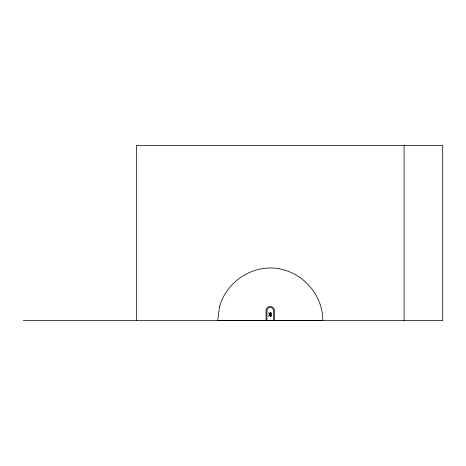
<?xml version="1.0" encoding="UTF-8"?>
<svg xmlns="http://www.w3.org/2000/svg" width="466" height="466" viewBox="0 0 466 466"><rect width="100%" height="100%" fill="white"/><g stroke="black" fill="none" stroke-linecap="round" stroke-linejoin="round"><path stroke-width="0.7" d="M23.3 320.614L442.7 320.614L442.7 145.38L136.404 145.38L136.404 320.614M404.08 145.38L404.08 320.614M274.445 320.544L274.445 310.729A4.206 4.206 0 0 0 270.239 306.523A4.206 4.206 0 0 0 266.034 310.729L266.034 320.544M273.536 320.544L273.536 310.729A3.297 3.297 0 0 0 270.239 307.432A3.297 3.297 0 0 0 266.948 310.729L266.948 320.544M219.463 306.937L217.674 320.544L322.81 320.544C322.845 292.229 298.555 267.938 270.239 267.973C247.003 268.101 225.602 284.522 219.463 306.937M269.202 314.247C270.688 318.983 272.855 310.892 269.202 314.247M269.534 314.334C270.449 317.195 271.754 312.319 269.534 314.334M270.414 312.913C270.018 314.643 270.134 311.137 270.414 312.913M270.175 315.622L270.338 316.67L270.175 315.622M269.54 315.354L268.69 315.989L269.54 315.354M271.288 313.274C270.344 314.777 272.738 312.22 271.288 313.274M268.8 312.96L269.43 313.816L268.8 312.96M271.084 315.243L271.713 316.099L271.084 315.243"/></g></svg>
